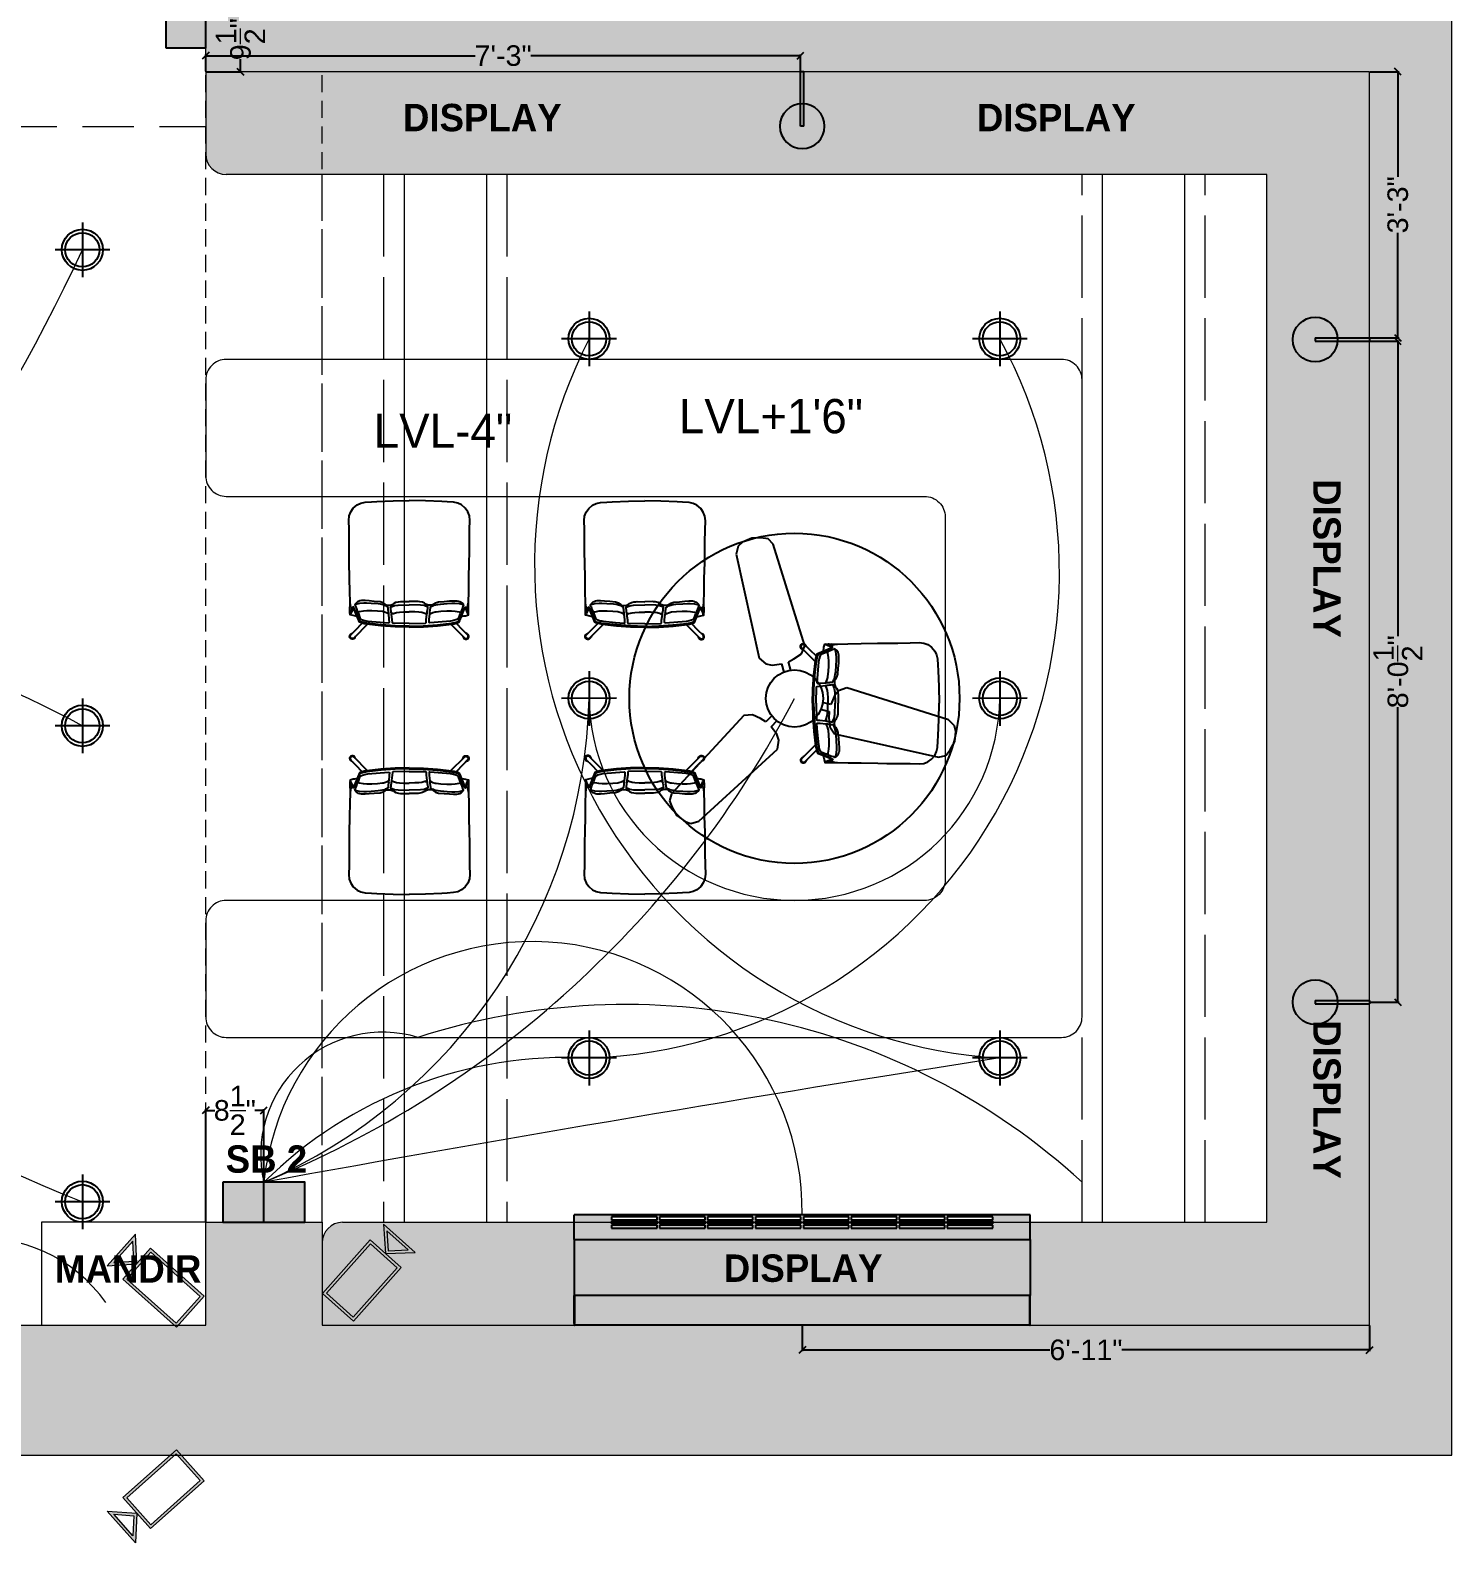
# Model space of a CAD drawing. Header units: inches. Extents: x -4677 to 18437, y -5264 to 2453.
# Drawn here: x 3049.4 to 3257, y -937.9 to -717.1 of the extents above; entities that cross this region are included whole.
import ezdxf

# ---------------------------------------------------------------- set-up
doc = ezdxf.new("R2010")
doc.units = ezdxf.units.IN
doc.linetypes.add('ACAD_ISO02W100', pattern=[15, 12, -3])
doc.linetypes.add('DASHED2', pattern=[0.375, 0.25, -0.125])
for name, color, linetype in [('Edges', 7, 'Continuous'), ('IEL-HATCH-002', 7, 'Continuous'), ('line_cad-block.com', 250, 'Continuous'), ('THIET-BI', 21, 'Continuous')]:
    doc.layers.add(name, color=color, linetype=linetype)
doc.layers.add('FURNI', color=140, linetype='Continuous', lineweight=18)
doc.layers.add('HATCH', color=251, linetype='Continuous', lineweight=0, transparency=0.75)
doc.styles.add('HEMI', font='stylu.ttf')
doc.styles.get("Standard").update_dxf_attribs({"font": 'arial.ttf'})
doc.dimstyles.get("Standard").update_dxf_attribs({"dimtxt": 3, "dimasz": 1, "dimexe": 0.18, "dimexo": 0.0625, "dimgap": 0.09, "dimtad": 0, "dimdec": 1, "dimzin": 0, "dimdsep": 46, "dimlunit": 4, "dimtxsty": 'Standard', "dimblk": 'OBLIQUE', "dimcen": 0.09, "dimclrd": 5, "dimclre": 5, "dimclrt": 5, "dimadec": 0, "dimazin": 0, "dimtfac": 1, "dimtdec": 1, "dimtofl": 0, "dimtmove": 0, "dimatfit": 3, "dimldrblk": 'OBLIQUE', "dimfxl": 1, "dimtolj": 1, "dimtzin": 0, "dimarcsym": 0})

# ---------------------------------------------------------------- blocks, each defined once
blk = doc.blocks.new('ger')
at = {"color": 5}
for p, q in [((6473.06, -970.68), (6473.07, -978.68)), ((6469.07, -974.68), (6477.07, -974.68))]:
    blk.add_line(p, q, dxfattribs=at)
for radius in [3, 2.5]:
    blk.add_circle((6473.07, -974.68), radius, dxfattribs=at)
blk = doc.blocks.new('A$C1C43440E')
at = {"layer": 'THIET-BI', "color": 18, "true_color": 0x000000}
for p, q in [((143.8, 581.1), (139.5, 564.2)), ((152.8, 589.3), (143.8, 581.1)), ((172.3, 598), (152.8, 589.3)), ((191.8, 598.2), (172.3, 598)), ((207, 596.1), (191.8, 598.2)), ((217.6, 585.2), (207, 596.1)), ((283.9, 371.8), (217.6, 585.2)), ((139.5, 564.2), (187.9, 346)), ((260.9, 344.5), (276.4, 355.5)), ((276.4, 355.5), (283.9, 371.8)), ((187.9, 346), (202.2, 334.1)), ((202.2, 334.1), (215.2, 331.5)), ((215.2, 331.5), (234.9, 334.1)), ((234.9, 334.1), (240, 316.6)), ((249.5, 338.4), (260.9, 344.5)), ((254.3, 320.4), (249.5, 338.4)), ((338, 249.3), (320.3, 253.6)), ((345.6, 267.6), (338, 249.3)), ((354.4, 277.5), (345.6, 267.6)), ((371.8, 284), (354.4, 277.5)), ((585, 216.8), (371.8, 284)), ((155.8, 226), (4.2, 61.9)), ((173.7, 227.6), (155.8, 226)), ((191, 219.7), (173.7, 227.6)), ((215.1, 226), (202, 212.9)), ((316.5, 239.3), (334.4, 234.5)), ((334.4, 234.5), (334, 221.5)), ((202, 212.9), (191, 219.7)), ((213, 202.4), (225.6, 215.5)), ((225.1, 186.7), (213, 202.4)), ((334, 221.5), (335.9, 202.6)), ((335.9, 202.6), (346.1, 188)), ((597.5, 204.6), (585, 216.8)), ((600.1, 192.8), (597.5, 204.6)), ((597.8, 171.5), (600.1, 192.8)), ((229.3, 174.1), (225.1, 186.7)), ((226.1, 155.7), (229.3, 174.1)), ((346.1, 188), (564.1, 138.7)), ((588.3, 154.5), (597.8, 171.5)), ((61.4, 4.7), (226.1, 155.7)), ((564.1, 138.7), (578.9, 142.4)), ((578.9, 142.4), (588.3, 154.5)), ((4.2, 61.9), (0, 47.2)), ((0, 47.2), (5.8, 33)), ((5.8, 33), (15.7, 16.3)), ((15.7, 16.3), (33.1, 3.7)), ((33.1, 3.7), (44.6, 0)), ((44.6, 0), (61.4, 4.7))]:
    blk.add_line(p, q, dxfattribs=at)
blk.add_circle((262, 261.9), 60, dxfattribs=at)
blk = doc.blocks.new('3r')
blk.add_circle((6568.27, -1060.41), 21)
at = {"layer": 'THIET-BI', "xscale": 0.06069589590044594, "yscale": 0.06069589590044594, "zscale": 0.06069589590044594}
blk.add_blockref('A$C1C43440E', (6552.37, -1076.31), dxfattribs=at)
blk = doc.blocks.new('LEADCHAIR Executive 2014')
at = {"layer": 'line_cad-block.com', "color": 252, "true_color": 0x939598}
for points in [[(-239.1, 253.9), (-240.7, 256.2), (-243.5, 261.1), (-245.6, 264.4), (-248.8, 266.8), (-252.6, 268), (-256.7, 268.1), (-260.5, 266.8), (-263.7, 264.5), (-266.1, 261.3), (-267.3, 257.4), (-267.1, 253), (-266, 249.6), (-263.7, 246.3), (-259.6, 243.9), (-254, 240.4)], [(-186.5, 201.1), (-247.6, 262.2), (-251.2, 264.6), (-253.3, 265.3), (-256.4, 265.2), (-258.6, 264.5), (-261.7, 262.4), (-263.7, 259.8), (-264.8, 257), (-264.4, 254.4), (-263.9, 251.3), (-262.1, 248.8), (-240.6, 227), (-210.7, 196.4)], [(0, 214.2), (-63.6, 212.7), (-127.1, 208.1), (-190.4, 200.6), (-201.5, 198.6), (-211.2, 196.2), (-218.8, 193.6), (-223.1, 191.2), (-226.8, 183.8), (-246.5, 135.2), (-248.6, 131.4), (-251.1, 130.4), (-252.7, 131.3), (-254.8, 136.2), (-259.1, 146.6), (-261.5, 152.5), (-264.8, 159.1)], [(0.2, 209.5), (-63.2, 207.5), (-126.5, 203), (-189.5, 196), (-196.2, 194.9), (-204.4, 193), (-210.2, 191.7), (-215.6, 190.3), (-220.4, 187.9), (-223, 184.5), (-226.5, 175.5), (-244.9, 132.9), (-250.6, 123.7), (-253, 124.7), (-263.2, 145.7)], [(-0.2, 209.5), (63.2, 207.5), (126.5, 203), (189.5, 196), (196.2, 194.9), (204.4, 193), (210.2, 191.7), (215.6, 190.3), (220.4, 187.9), (223, 184.5), (226.5, 175.5), (244.9, 132.9), (250.6, 123.7), (253, 124.7), (263.2, 145.7)], [(0, 214.2), (63.6, 212.7), (127.1, 208.1), (190.4, 200.6), (201.5, 198.6), (211.2, 196.2), (218.8, 193.6), (223.1, 191.2), (226.8, 183.8), (246.5, 135.2), (248.6, 131.4), (251.1, 130.4), (252.7, 131.3), (254.8, 136.2), (259.1, 146.6), (261.5, 152.5), (264.8, 159.1)], [(186.5, 201.1), (247.6, 262.2), (251.2, 264.6), (253.3, 265.3), (256.4, 265.2), (258.6, 264.5), (261.7, 262.4), (263.7, 259.8), (264.8, 257), (264.4, 254.4), (263.9, 251.3), (262.1, 248.8), (240.6, 227), (210.7, 196.4)], [(239.1, 253.9), (240.7, 256.2), (243.5, 261.1), (245.6, 264.4), (248.8, 266.8), (252.6, 268), (256.7, 268.1), (260.5, 266.8), (263.7, 264.5), (266.1, 261.3), (267.3, 257.4), (267.1, 253), (266, 249.6), (263.7, 246.3), (259.6, 243.9), (254, 240.4)], [(-264.8, 159.1), (-265.4, 159.2), (-265.6, 158.7), (-265.8, 149.5), (-266.1, 142.4), (-266.1, 138.9), (-265.5, 103.7)], [(-263.2, 145.7), (-263.9, 145.7), (-263.9, 145.7), (-264.8, 145), (-265.3, 143.5), (-266.1, 130.6)], [(-233.5, 166.4), (-245.4, 163.8), (-252.1, 162.5), (-265.3, 159.2)], [(-98.2, 152), (-95.7, 152), (-93.1, 152), (-91.9, 151.6), (-92.6, 146.7), (-93.1, 143.2), (-93.8, 137.8), (-94.3, 134.2), (-95.1, 129), (-95.8, 123.9), (-95.9, 123.1), (-101.7, 119.8), (-107.4, 117.8), (-111.2, 115.5), (-128.4, 111.7), (-139.6, 110.1), (-170.4, 107.7), (-191.7, 106.6), (-204, 106.6), (-223.7, 108.1), (-229.5, 109.3), (-241.4, 112.7), (-243.9, 113.6), (-240.7, 120.7), (-236.9, 131.9), (-232.9, 142.2), (-231.6, 145.7), (-228.5, 151.1)], [(-91.9, 194.6), (-89.7, 193.7), (-88.8, 192.3), (-89.5, 180.1), (-92.1, 154.9), (-99.5, 151.5), (-106.1, 148.5), (-116.1, 145.5), (-120.2, 144.6), (-142.3, 142.3), (-168, 141), (-190.1, 140.8), (-205.5, 141.9), (-224.1, 145.3), (-229.7, 146.2), (-229.9, 146.5), (-227.8, 153.1), (-221, 172.7), (-219.4, 175.5), (-217, 177.6), (-209.7, 180.7), (-199.2, 183.9), (-193, 185.1), (-185.7, 186.6), (-130.2, 191.7), (-111.3, 193.1), (-91.9, 194.6)], [(-71.4, 152.5), (-75.9, 152.7), (-78.7, 152.4), (-79.9, 152), (-80.5, 148.6), (-81.1, 143.8), (-82.2, 136.2), (-82.8, 130.2), (-83.8, 123.8), (-66.6, 117.1), (-50.4, 114.7), (0, 113.2)], [(0, 198.1), (-73.5, 196.6), (-74.4, 195.1), (-75.4, 193.4), (-76.1, 181.4), (-79.4, 156.4), (-78.4, 154.8), (-76.1, 154), (-70.7, 152.3), (-56.7, 148.1), (-43.6, 146.5), (-25.3, 145.8), (0.1, 145.8)], [(0, 198.1), (73.5, 196.6), (74.4, 195.1), (75.4, 193.4), (76.1, 181.4), (79.4, 156.4), (78.4, 154.8), (76.1, 154), (70.7, 152.3), (56.7, 148.1), (43.6, 146.5), (25.3, 145.8), (-0.1, 145.8)], [(71.4, 152.5), (75.9, 152.7), (78.7, 152.4), (79.9, 152), (80.5, 148.6), (81.1, 143.8), (82.2, 136.2), (82.8, 130.2), (83.8, 123.8), (66.6, 117.1), (50.4, 114.7), (0, 113.2)], [(91.9, 194.6), (89.7, 193.7), (88.8, 192.3), (89.5, 180.1), (92.1, 154.9), (99.5, 151.5), (106.1, 148.5), (116.1, 145.5), (120.2, 144.6), (142.3, 142.3), (168, 141), (190.1, 140.8), (205.5, 141.9), (224.1, 145.3), (229.7, 146.2), (229.9, 146.5), (227.8, 153.1), (221, 172.7), (219.4, 175.5), (217, 177.6), (209.7, 180.7), (199.2, 183.9), (193, 185.1), (185.7, 186.6), (130.2, 191.7), (111.3, 193.1), (91.9, 194.6)], [(98.2, 152), (95.7, 152), (93.1, 152), (91.9, 151.6), (92.6, 146.7), (93.1, 143.2), (93.8, 137.8), (94.3, 134.2), (95.1, 129), (95.8, 123.9), (95.9, 123.1), (101.7, 119.8), (107.4, 117.8), (111.2, 115.5), (128.4, 111.7), (139.6, 110.1), (170.4, 107.7), (191.7, 106.6), (204, 106.6), (223.7, 108.1), (229.5, 109.3), (241.4, 112.7), (243.9, 113.6), (240.7, 120.7), (236.9, 131.9), (232.9, 142.2), (231.6, 145.7), (228.5, 151.1)], [(233.5, 166.4), (245.4, 163.8), (252.1, 162.5), (265.3, 159.2)], [(263.2, 145.7), (263.9, 145.7), (263.9, 145.7), (264.8, 145), (265.3, 143.5), (266.1, 130.6)], [(264.8, 159.1), (265.4, 159.2), (265.6, 158.7), (265.8, 149.5), (266.1, 142.4), (266.1, 138.9), (265.5, 103.7)], [(-255.6, 130), (-260.2, 127.9), (-262, 121.4), (-263.4, 115.9), (-265.5, 102.2), (-266.6, 54.8), (-267.4, -4.7), (-269.1, -78), (-270, -119), (-270, -168.2), (-270.4, -224.5), (-271.8, -264.7), (-269.6, -284.7), (-262.6, -303.3), (-251.2, -319.6), (-234.1, -334.1), (-217.3, -342.1), (-198.7, -346.1), (-170, -348.1), (-146.1, -349.7), (-72.8, -352.8), (0, -354.2)], [(-95.9, 123.1), (-99.3, 118.8), (-107.3, 111.6), (-117.3, 105.1), (-130.9, 100.8), (-156.8, 98.4), (-179.9, 96.6), (-198.2, 95.3), (-214.2, 95.3), (-221.1, 96.7), (-227.1, 98.7), (-232.7, 101.3), (-236.5, 104.7), (-240.1, 108.3), (-242.4, 111.8), (-243, 113.1)], [(-102.3, 114.7), (-88.6, 115.2)], [(-88.6, 115.2), (-86.2, 115.2), (-81.4, 114.1), (-73.1, 111)], [(-83.8, 123.8), (-72.8, 110.3), (-68.2, 107.1), (-59.9, 102.6), (-48.2, 99.8), (-39.4, 98.7), (-33.8, 98.4), (0, 98.5)], [(255.6, 130), (260.2, 127.9), (262, 121.4), (263.4, 115.9), (265.5, 102.2), (266.6, 54.8), (267.4, -4.7), (269.1, -78), (270, -119), (270, -168.2), (270.4, -224.5), (271.8, -264.7), (269.6, -284.7), (262.6, -303.3), (251.2, -319.6), (234.1, -334.1), (217.3, -342.1), (198.7, -346.1), (170, -348.1), (146.1, -349.7), (72.8, -352.8), (0, -354.2)], [(83.8, 123.8), (72.8, 110.3), (68.2, 107.1), (59.9, 102.6), (48.2, 99.8), (39.4, 98.7), (33.8, 98.4), (0, 98.5)], [(88.6, 115.2), (86.2, 115.2), (81.4, 114.1), (73.1, 111)], [(102.3, 114.7), (88.6, 115.2)], [(95.9, 123.1), (99.3, 118.8), (107.3, 111.6), (117.3, 105.1), (130.9, 100.8), (156.8, 98.4), (179.9, 96.6), (198.2, 95.3), (214.2, 95.3), (221.1, 96.7), (227.1, 98.7), (232.7, 101.3), (236.5, 104.7), (240.1, 108.3), (242.4, 111.8), (243, 113.1)]]:
    blk.add_lwpolyline(points, dxfattribs=at)
blk = doc.blocks.new('WR')
at = {"layer": 'IEL-HATCH-002', "true_color": 0x58ba48, "transparency": 33554687}
h = blk.add_hatch(color=85, dxfattribs=at)
h.dxf.hatch_style = 1
h.paths.add_polyline_path([(6272.58, 1161.27), (6284.59, 1161.27), (6284.59, 1167.12), (6272.58, 1167.12)])
blk.add_lwpolyline([(6272.58, 1167.11), (6272.58, 1161.27), (6284.59, 1161.29), (6284.59, 1167.13)], close=True)
blk = doc.blocks.new('rst')
at = {"layer": 'HATCH', "true_color": 0xed1f24, "transparency": 33554687}
h = blk.add_hatch(color=240, dxfattribs=at)
h.dxf.hatch_style = 1
h.paths.add_polyline_path([(9145.23, 1295.53), (9130.09, 1295.53), (9137.67, 1288.17)])
h.paths.add_polyline_path([(9142.77, 1294.53), (9137.67, 1289.56), (9132.56, 1294.53)], flags=16)
h.paths.add_polyline_path([(9145.06, 1288.17), (9130.29, 1288.17), (9130.29, 1262.62), (9145.06, 1262.62)])
h.paths.add_polyline_path([(9144.06, 1287.17), (9144.06, 1263.62), (9131.29, 1263.62), (9131.29, 1287.17)], flags=16)
at = {"layer": 'FURNI', "color": 18, "true_color": 0x000000}
for points in [[(9145.23, 1295.53), (9130.09, 1295.53), (9137.67, 1288.17)], [(9142.77, 1294.53), (9132.56, 1294.53), (9137.67, 1289.56)], [(9130.29, 1288.17), (9145.06, 1288.17), (9145.06, 1262.62), (9130.29, 1262.62)], [(9131.29, 1287.17), (9144.06, 1287.17), (9144.06, 1263.62), (9131.29, 1263.62)]]:
    blk.add_lwpolyline(points, close=True, dxfattribs=at)
blk = doc.blocks.new('HT')
at = {"layer": 'IEL-HATCH-002', "true_color": 0xf7f281, "transparency": 33554687}
h = blk.add_hatch(color=51, dxfattribs=at)
h.dxf.hatch_style = 1
h.paths.add_polyline_path([(4618.55, 566.68, 0.962396), (4625.07, 566.43), (4621.82, 566.43), (4621.82, 566.93), (4625.07, 566.93, 0.962396)])
for p, q in [((4621.82, 566.93), (4629.77, 566.93)), ((4621.82, 566.93), (4621.82, 566.43)), ((4621.82, 566.43), (4629.77, 566.43)), ((4629.77, 566.93), (4629.77, 566.43))]:
    blk.add_line(p, q)
blk.add_circle((4621.82, 566.68), 3.27)
blk = doc.blocks.new('_Oblique')
at = {"color": 0, "linetype": 'ByBlock', "lineweight": -2}
blk.add_line((-0.5, -0.5), (0.5, 0.5), dxfattribs=at)
blk = doc.blocks.new('*D269')
at = {"color": 5, "lineweight": -2, "transparency": 16777216}
for p, q in [((2555.48, -1126.17), (2555.48, -1109.71)), ((2555.48, -1109.89), (2556.82, -1109.89)), ((2563.98, -1109.89), (2562.64, -1109.89)), ((2563.98, -1126.16), (2563.98, -1109.71))]:
    blk.add_line(p, q, dxfattribs=at)
at = {"layer": 'Defpoints', "color": 0, "transparency": 16777216}
for p in [(2563.98, -1109.89), (2555.48, -1126.24), (2563.98, -1126.23)]:
    blk.add_point(p, dxfattribs=at)
at = {"color": 5, "lineweight": -2, "transparency": 16777216, "rotation": 180}
blk.add_blockref('_Oblique', (2555.48, -1109.89), dxfattribs=at)
at = {"color": 5, "lineweight": -2, "transparency": 16777216}
blk.add_blockref('_Oblique', (2563.98, -1109.89), dxfattribs=at)
at = {"color": 5, "lineweight": 5, "transparency": 16777216, "insert": (2559.73, -1109.89), "char_height": 3, "attachment_point": 5}
blk.add_mtext('\\A1;8{\\H1x;\\S1/2;}"', dxfattribs=at)
blk = doc.blocks.new('*D245')
at = {"color": 5, "lineweight": -2, "transparency": 16777216}
for p, q in [((2555.53, -948.74), (2560.73, -948.74)), ((2560.55, -948.74), (2560.55, -950.58)), ((2555.54, -958.24), (2560.73, -958.24)), ((2560.55, -958.24), (2560.55, -956.39))]:
    blk.add_line(p, q, dxfattribs=at)
at = {"layer": 'Defpoints', "color": 0, "transparency": 16777216}
for p in [(2555.47, -948.74), (2555.48, -958.24), (2560.55, -958.24)]:
    blk.add_point(p, dxfattribs=at)
at = {"color": 5, "lineweight": -2, "transparency": 16777216}
for p, rotation in [((2560.55, -948.74), 90), ((2560.55, -958.24), 270)]:
    blk.add_blockref('_Oblique', p, dxfattribs=dict(at, rotation=rotation))
at = {"color": 5, "lineweight": 5, "transparency": 16777216, "insert": (2560.55, -953.49), "char_height": 3, "attachment_point": 5, "rotation": 90}
blk.add_mtext('\\A1;9{\\H1x;\\S1/2;}"', dxfattribs=at)
blk = doc.blocks.new('*D250')
at = {"color": 5, "lineweight": -2, "transparency": 16777216}
for p, q in [((2555.48, -958.17), (2555.48, -955.72)), ((2555.48, -955.9), (2594.85, -955.9)), ((2642.36, -955.9), (2602.98, -955.9)), ((2642.36, -958.17), (2642.36, -955.72))]:
    blk.add_line(p, q, dxfattribs=at)
at = {"layer": 'Defpoints', "color": 0, "transparency": 16777216}
for p in [(2642.36, -955.9), (2555.48, -958.24), (2642.36, -958.24)]:
    blk.add_point(p, dxfattribs=at)
at = {"color": 5, "lineweight": -2, "transparency": 16777216, "rotation": 180}
blk.add_blockref('_Oblique', (2555.48, -955.9), dxfattribs=at)
at = {"color": 5, "lineweight": -2, "transparency": 16777216}
blk.add_blockref('_Oblique', (2642.36, -955.9), dxfattribs=at)
at = {"color": 5, "lineweight": 5, "transparency": 16777216, "insert": (2598.92, -955.9), "char_height": 3, "attachment_point": 5}
blk.add_mtext('\\A1;7\'-3"', dxfattribs=at)
blk = doc.blocks.new('*D262')
at = {"color": 5, "lineweight": -2, "transparency": 16777216}
for p, q in [((2725.54, -958.24), (2729.78, -958.24)), ((2729.6, -958.24), (2729.6, -973.59)), ((2729.6, -997.1), (2729.6, -981.74)), ((2725.54, -997.1), (2729.78, -997.1))]:
    blk.add_line(p, q, dxfattribs=at)
at = {"layer": 'Defpoints', "color": 0, "transparency": 16777216}
for p in [(2725.48, -958.24), (2725.48, -997.1), (2729.6, -997.1)]:
    blk.add_point(p, dxfattribs=at)
at = {"color": 5, "lineweight": -2, "transparency": 16777216}
for p, rotation in [((2729.6, -958.24), 90), ((2729.6, -997.1), 270)]:
    blk.add_blockref('_Oblique', p, dxfattribs=dict(at, rotation=rotation))
at = {"color": 5, "lineweight": 5, "transparency": 16777216, "insert": (2729.6, -977.67), "char_height": 3, "attachment_point": 5, "rotation": 90}
blk.add_mtext('\\A1;3\'-3"', dxfattribs=at)
blk = doc.blocks.new('*D263')
at = {"color": 5, "lineweight": -2, "transparency": 16777216}
for p, q in [((2725.54, -997.6), (2729.78, -997.6)), ((2729.6, -997.6), (2729.6, -1040.67)), ((2729.6, -1094.09), (2729.6, -1051.02)), ((2725.54, -1094.09), (2729.78, -1094.09))]:
    blk.add_line(p, q, dxfattribs=at)
at = {"layer": 'Defpoints', "color": 0, "transparency": 16777216}
for p in [(2725.48, -997.6), (2725.48, -1094.09), (2729.6, -1094.09)]:
    blk.add_point(p, dxfattribs=at)
at = {"color": 5, "lineweight": -2, "transparency": 16777216}
for p, rotation in [((2729.6, -997.6), 90), ((2729.6, -1094.09), 270)]:
    blk.add_blockref('_Oblique', p, dxfattribs=dict(at, rotation=rotation))
at = {"color": 5, "lineweight": 5, "transparency": 16777216, "insert": (2729.6, -1045.85), "char_height": 3, "attachment_point": 5, "rotation": 90}
blk.add_mtext('\\A1;8\'-0{\\H1x;\\S1/2;}"', dxfattribs=at)
blk = doc.blocks.new('*D264')
at = {"color": 5, "lineweight": -2, "transparency": 16777216}
for p, q in [((2642.61, -1141.3), (2642.61, -1145.06)), ((2725.48, -1141.3), (2725.48, -1145.06)), ((2642.61, -1144.88), (2678.79, -1144.88)), ((2725.48, -1144.88), (2689.29, -1144.88))]:
    blk.add_line(p, q, dxfattribs=at)
at = {"layer": 'Defpoints', "color": 0, "transparency": 16777216}
for p in [(2642.61, -1141.24), (2725.48, -1141.24), (2725.48, -1144.88)]:
    blk.add_point(p, dxfattribs=at)
at = {"color": 5, "lineweight": -2, "transparency": 16777216, "rotation": 180}
blk.add_blockref('_Oblique', (2642.61, -1144.88), dxfattribs=at)
at = {"color": 5, "lineweight": -2, "transparency": 16777216}
blk.add_blockref('_Oblique', (2725.48, -1144.88), dxfattribs=at)
at = {"color": 5, "lineweight": 5, "transparency": 16777216, "insert": (2684.04, -1144.88), "char_height": 3, "attachment_point": 5}
blk.add_mtext('\\A1;6\'-11"', dxfattribs=at)
blk = doc.blocks.new('DRYG')
at = {"layer": 'Edges', "color": 18, "true_color": 0x000000}
for p, q in [((8077.83, 1479.53), (8077.83, 1479.56)), ((8077.83, 1479.56), (8078.02, 1479.56)), ((8077.83, 1479.53), (8077.83, 1421.72)), ((8077.83, 1479.53), (8078.02, 1479.53)), ((8078.02, 1479.56), (8078.02, 1479.53)), ((8078.02, 1479.56), (8081.6, 1479.56)), ((8078.02, 1479.53), (8081.6, 1479.53)), ((8088.69, 1479.56), (8081.6, 1479.56)), ((8081.6, 1479.56), (8081.6, 1479.53)), ((8081.6, 1479.53), (8081.6, 1421.72)), ((8088.69, 1479.56), (8091.83, 1479.56)), ((8088.69, 1421.69), (8088.69, 1479.56)), ((8091.83, 1479.56), (8091.83, 1421.69)), ((8090.14, 1474.81), (8090.51, 1474.81)), ((8090.14, 1469.03), (8090.14, 1474.81)), ((8090.51, 1474.81), (8090.51, 1469.03)), ((8090.66, 1474.81), (8091.04, 1474.81)), ((8090.66, 1469.03), (8090.66, 1474.81)), ((8091.04, 1474.81), (8091.04, 1469.03)), ((8091.19, 1474.81), (8091.57, 1474.81)), ((8091.19, 1469.03), (8091.19, 1474.81)), ((8091.57, 1474.81), (8091.57, 1469.03)), ((8090.51, 1469.03), (8090.14, 1469.03)), ((8090.14, 1468.72), (8090.51, 1468.72)), ((8090.14, 1462.95), (8090.14, 1468.72)), ((8090.51, 1468.72), (8090.51, 1462.95)), ((8091.04, 1469.03), (8090.66, 1469.03)), ((8090.66, 1468.72), (8091.04, 1468.72)), ((8090.66, 1462.95), (8090.66, 1468.72)), ((8091.04, 1468.72), (8091.04, 1462.95)), ((8091.57, 1469.03), (8091.19, 1469.03)), ((8091.19, 1468.72), (8091.57, 1468.72)), ((8091.19, 1462.95), (8091.19, 1468.72)), ((8091.57, 1468.72), (8091.57, 1462.95)), ((8090.51, 1462.95), (8090.14, 1462.95)), ((8090.14, 1462.64), (8090.51, 1462.64)), ((8090.14, 1456.86), (8090.14, 1462.64)), ((8090.51, 1462.64), (8090.51, 1456.86)), ((8091.04, 1462.95), (8090.66, 1462.95)), ((8090.66, 1462.64), (8091.04, 1462.64)), ((8090.66, 1456.86), (8090.66, 1462.64)), ((8091.04, 1462.64), (8091.04, 1456.86)), ((8091.57, 1462.95), (8091.19, 1462.95)), ((8091.19, 1462.64), (8091.57, 1462.64)), ((8091.19, 1456.86), (8091.19, 1462.64)), ((8091.57, 1462.64), (8091.57, 1456.86)), ((8090.51, 1456.86), (8090.14, 1456.86)), ((8090.14, 1456.55), (8090.51, 1456.55)), ((8090.14, 1450.78), (8090.14, 1456.55)), ((8090.51, 1456.55), (8090.51, 1450.78)), ((8091.04, 1456.86), (8090.66, 1456.86)), ((8090.66, 1456.55), (8091.04, 1456.55)), ((8090.66, 1450.78), (8090.66, 1456.55)), ((8091.04, 1456.55), (8091.04, 1450.78)), ((8091.57, 1456.86), (8091.19, 1456.86)), ((8091.19, 1456.55), (8091.57, 1456.55)), ((8091.19, 1450.78), (8091.19, 1456.55)), ((8091.57, 1456.55), (8091.57, 1450.78)), ((8090.51, 1450.78), (8090.14, 1450.78)), ((8091.04, 1450.78), (8090.66, 1450.78)), ((8091.57, 1450.78), (8091.19, 1450.78)), ((8090.14, 1450.47), (8090.51, 1450.47)), ((8090.14, 1444.69), (8090.14, 1450.47)), ((8090.51, 1450.47), (8090.51, 1444.69)), ((8090.66, 1450.47), (8091.04, 1450.47)), ((8090.66, 1444.69), (8090.66, 1450.47)), ((8091.04, 1450.47), (8091.04, 1444.69)), ((8091.19, 1450.47), (8091.57, 1450.47)), ((8091.19, 1444.69), (8091.19, 1450.47)), ((8091.57, 1450.47), (8091.57, 1444.69)), ((8090.51, 1444.69), (8090.14, 1444.69)), ((8090.14, 1444.38), (8090.51, 1444.38)), ((8090.14, 1438.61), (8090.14, 1444.38)), ((8090.51, 1444.38), (8090.51, 1438.61)), ((8091.04, 1444.69), (8090.66, 1444.69)), ((8090.66, 1444.38), (8091.04, 1444.38)), ((8090.66, 1438.61), (8090.66, 1444.38)), ((8091.04, 1444.38), (8091.04, 1438.61)), ((8091.57, 1444.69), (8091.19, 1444.69)), ((8091.19, 1444.38), (8091.57, 1444.38)), ((8091.19, 1438.61), (8091.19, 1444.38)), ((8091.57, 1444.38), (8091.57, 1438.61)), ((8090.51, 1438.61), (8090.14, 1438.61)), ((8090.14, 1438.3), (8090.51, 1438.3)), ((8090.14, 1432.53), (8090.14, 1438.3)), ((8090.51, 1438.3), (8090.51, 1432.53)), ((8091.04, 1438.61), (8090.66, 1438.61)), ((8090.66, 1438.3), (8091.04, 1438.3)), ((8090.66, 1432.53), (8090.66, 1438.3)), ((8091.04, 1438.3), (8091.04, 1432.53)), ((8091.57, 1438.61), (8091.19, 1438.61)), ((8091.19, 1438.3), (8091.57, 1438.3)), ((8091.19, 1432.53), (8091.19, 1438.3)), ((8091.57, 1438.3), (8091.57, 1432.53)), ((8090.51, 1432.53), (8090.14, 1432.53)), ((8090.14, 1432.21), (8090.51, 1432.21)), ((8090.14, 1426.44), (8090.14, 1432.21)), ((8090.51, 1432.21), (8090.51, 1426.44)), ((8091.04, 1432.53), (8090.66, 1432.53)), ((8090.66, 1432.21), (8091.04, 1432.21)), ((8090.66, 1426.44), (8090.66, 1432.21)), ((8091.04, 1432.21), (8091.04, 1426.44)), ((8091.57, 1432.53), (8091.19, 1432.53)), ((8091.19, 1432.21), (8091.57, 1432.21)), ((8091.19, 1426.44), (8091.19, 1432.21)), ((8091.57, 1432.21), (8091.57, 1426.44)), ((8090.51, 1426.44), (8090.14, 1426.44)), ((8091.04, 1426.44), (8090.66, 1426.44)), ((8091.57, 1426.44), (8091.19, 1426.44)), ((8077.83, 1421.69), (8077.83, 1421.72)), ((8077.83, 1421.72), (8078.02, 1421.72)), ((8078.02, 1421.69), (8077.83, 1421.69)), ((8078.02, 1421.72), (8078.02, 1421.69)), ((8081.6, 1421.72), (8078.02, 1421.72)), ((8078.02, 1421.69), (8081.6, 1421.69)), ((8081.6, 1421.72), (8081.6, 1421.69)), ((8088.69, 1421.69), (8081.6, 1421.69)), ((8088.69, 1421.69), (8091.83, 1421.69))]:
    blk.add_line(p, q, dxfattribs=at)
at = {"layer": 'FURNI', "color": 18, "true_color": 0x000000}
blk.add_line((8077.83, 1421.69), (8091.83, 1421.69), dxfattribs=at)
blk = doc.blocks.new('E4RG')
at = {"layer": 'IEL-HATCH-002', "transparency": 33554687}
h = blk.add_hatch(color=256, dxfattribs=at)
h.dxf.hatch_style = 1
h.set_gradient(color1=(255, 255, 255), color2=(147, 149, 152), name='CYLINDER')
h.paths.add_polyline_path([(4585.01, 653.22), (4585, 653.22), (4554.41, 653.22), (4554.41, 649.47), (4585.01, 649.47)])
h.paths.add_polyline_path([(4585, 655.12), (4585, 655.21), (4554.42, 655.21), (4554.42, 655.12), (4554.42, 653.22), (4585, 653.22)])
h.paths.add_polyline_path([(4585.01, 649.47), (4554.41, 649.47), (4554.41, 647.81), (4585.01, 647.81)])
h.paths.add_polyline_path([(4556.92, 648.71), (4559.97, 648.71), (4559.97, 648.51), (4556.92, 648.51)], flags=16)
h.paths.add_polyline_path([(4556.92, 648.43), (4559.97, 648.43), (4559.97, 648.23), (4556.92, 648.23)], flags=16)
h.paths.add_polyline_path([(4556.92, 648.15), (4559.97, 648.15), (4559.97, 647.95), (4556.92, 647.95)], flags=16)
h.paths.add_polyline_path([(4560.14, 648.71), (4563.19, 648.71), (4563.19, 648.51), (4560.14, 648.51)], flags=16)
h.paths.add_polyline_path([(4560.14, 648.43), (4563.19, 648.43), (4563.19, 648.23), (4560.14, 648.23)], flags=16)
h.paths.add_polyline_path([(4560.14, 648.15), (4563.19, 648.15), (4563.19, 647.95), (4560.14, 647.95)], flags=16)
h.paths.add_polyline_path([(4563.36, 648.71), (4566.41, 648.71), (4566.41, 648.51), (4563.36, 648.51)], flags=16)
h.paths.add_polyline_path([(4563.36, 648.43), (4566.41, 648.43), (4566.41, 648.23), (4563.36, 648.23)], flags=16)
h.paths.add_polyline_path([(4563.36, 648.15), (4566.41, 648.15), (4566.41, 647.95), (4563.36, 647.95)], flags=16)
h.paths.add_polyline_path([(4566.57, 648.71), (4569.63, 648.71), (4569.63, 648.51), (4566.57, 648.51)], flags=16)
h.paths.add_polyline_path([(4566.57, 648.43), (4569.63, 648.43), (4569.63, 648.23), (4566.57, 648.23)], flags=16)
h.paths.add_polyline_path([(4566.57, 648.15), (4569.63, 648.15), (4569.63, 647.95), (4566.57, 647.95)], flags=16)
h.paths.add_polyline_path([(4569.79, 648.71), (4572.85, 648.71), (4572.85, 648.51), (4569.79, 648.51)], flags=16)
h.paths.add_polyline_path([(4569.79, 648.43), (4572.85, 648.43), (4572.85, 648.23), (4569.79, 648.23)], flags=16)
h.paths.add_polyline_path([(4569.79, 648.15), (4572.85, 648.15), (4572.85, 647.95), (4569.79, 647.95)], flags=16)
h.paths.add_polyline_path([(4573.01, 648.71), (4576.06, 648.71), (4576.06, 648.51), (4573.01, 648.51)], flags=16)
h.paths.add_polyline_path([(4573.01, 648.43), (4576.06, 648.43), (4576.06, 648.23), (4573.01, 648.23)], flags=16)
h.paths.add_polyline_path([(4573.01, 648.15), (4576.06, 648.15), (4576.06, 647.95), (4573.01, 647.95)], flags=16)
h.paths.add_polyline_path([(4576.23, 648.71), (4579.28, 648.71), (4579.28, 648.51), (4576.23, 648.51)], flags=16)
h.paths.add_polyline_path([(4576.23, 648.43), (4579.28, 648.43), (4579.28, 648.23), (4576.23, 648.23)], flags=16)
h.paths.add_polyline_path([(4576.23, 648.15), (4579.28, 648.15), (4579.28, 647.95), (4576.23, 647.95)], flags=16)
h.paths.add_polyline_path([(4579.45, 648.71), (4582.5, 648.71), (4582.5, 648.51), (4579.45, 648.51)], flags=16)
h.paths.add_polyline_path([(4579.45, 648.43), (4582.5, 648.43), (4582.5, 648.23), (4579.45, 648.23)], flags=16)
h.paths.add_polyline_path([(4579.45, 648.15), (4582.5, 648.15), (4582.5, 647.95), (4579.45, 647.95)], flags=16)
at = {"layer": 'FURNI', "color": 18, "true_color": 0x000000, "xscale": -0.5288462308038518, "yscale": 0.5288462308038518, "zscale": 0.5288462308038518, "rotation": 90}
blk.add_blockref('DRYG', (5336.87, 4927.15), dxfattribs=at)
blk = doc.blocks.new('SRG')
at = {"layer": 'IEL-HATCH-002', "lineweight": 5, "true_color": 0x939598, "transparency": 33554687}
h = blk.add_hatch(color=252, dxfattribs=at)
h.dxf.hatch_style = 1
h.paths.add_polyline_path([(2296.48, -1034.24), (2296.48, -1016.24), (2281.48, -1016.24), (2281.48, -1150.24), (2269.48, -1150.24), (2132.48, -1150.24), (2132.48, -965.24), (2144.48, -965.24), (2199.48, -965.24), (2199.48, -948.24), (2133.48, -948.24), (2133.48, -878.24), (2190.48, -878.24), (2201.48, -878.24), (2201.48, -856.24), (2133.48, -856.24), (2133.48, -680.24), (2241.48, -680.24), (2241.48, -668.24), (2120.48, -668.24), (2120.48, -1162.24), (2296.48, -1162.24), (2296.48, -1159.24)])
h.paths.add_polyline_path([(2714.48, -668.24), (2287.48, -668.24), (2287.48, -680.24), (2406.48, -680.24), (2406.48, -692.24), (2406.48, -695.24), (2423.48, -695.24), (2423.48, -680.24), (2702.48, -680.24), (2702.48, -800.24), (2690.48, -800.24), (2666.48, -800.24), (2666.48, -817.24), (2700.48, -817.24), (2700.48, -935.24), (2581.48, -935.24), (2581.48, -817.24), (2616.48, -817.24), (2616.48, -800.24), (2562.48, -800.24), (2562.48, -939.24), (2555.48, -939.24), (2555.48, -958.24), (2725.48, -958.24), (2725.48, -1141.24), (2572.48, -1141.24), (2572.48, -1129.24), (2572.48, -1126.24), (2555.48, -1126.24), (2555.48, -1141.24), (2531.48, -1141.24), (2473.48, -1141.24), (2473.48, -1160.24), (2737.48, -1160.24), (2737.48, -946.24), (2714.48, -946.24)])
h.paths.add_polyline_path([(2447.48, -949.24), (2423.48, -949.24), (2423.48, -934.24), (2406.48, -934.24), (2406.48, -949.24), (2372.48, -949.24), (2256.48, -949.24), (2256.48, -966.24), (2281.48, -966.24), (2281.48, -971.24), (2296.48, -971.24), (2296.48, -966.24), (2372.48, -966.24), (2447.48, -966.24)])
h.paths.add_polyline_path([(2387.48, -1031.24), (2296.48, -1031.24), (2296.48, -1034.24), (2387.48, -1034.24)], flags=17)
h.paths.add_polyline_path([(2387.48, -966.24), (2384.48, -966.24), (2384.48, -1031.24), (2387.48, -1031.24)], flags=17)
at = {"layer": 'IEL-HATCH-002', "lineweight": 5, "true_color": 0xc6a88b, "transparency": 33554687}
h = blk.add_hatch(color=43, dxfattribs=at)
h.dxf.hatch_style = 1
h.paths.add_polyline_path([(2725.48, -958.24), (2555.48, -958.24), (2555.48, -970.24, 0.414214), (2558.48, -973.24), (2710.48, -973.24), (2710.48, -1126.24), (2575.48, -1126.24, 0.414214), (2572.48, -1129.24), (2572.48, -1141.24), (2725.48, -1141.24)])
h.paths.add_polyline_path([(2358.48, -1037.24, 0.414214), (2355.48, -1034.24), (2343.48, -1034.24), (2343.48, -1050.24), (2343.48, -1141.24), (2355.48, -1141.24, 0.414214), (2358.48, -1138.24)])
h.paths.add_polyline_path([(2562.48, -800.24), (2550.48, -800.24, 0.414214), (2547.48, -803.24), (2547.48, -936.24, 0.414214), (2550.48, -939.24), (2562.48, -939.24)])
h.paths.add_polyline_path([(2702.48, -680.24), (2423.48, -680.24), (2423.48, -692.24, 0.414214), (2426.48, -695.24), (2687.48, -695.24), (2687.48, -797.24, 0.414214), (2690.48, -800.24), (2702.48, -800.24)])
h.paths.add_polyline_path([(2406.48, -680.24), (2287.48, -680.24), (2287.48, -692.24, 0.414214), (2290.48, -695.24), (2403.48, -695.24, 0.414214), (2406.48, -692.24)])
h.paths.add_polyline_path([(2241.48, -680.24), (2133.48, -680.24), (2133.48, -695.24), (2133.48, -856.24), (2145.48, -856.24, 0.414214), (2148.48, -853.24), (2148.48, -695.24), (2238.48, -695.24, 0.414214), (2241.48, -692.24)])
h.paths.add_polyline_path([(2147.48, -968.24, 0.414214), (2144.48, -965.24), (2132.48, -965.24), (2132.48, -1150.24), (2144.48, -1150.24, 0.414214), (2147.48, -1147.24)])
h.paths.add_polyline_path([(2281.48, -1016.24), (2269.48, -1016.24, 0.414214), (2266.48, -1019.24), (2266.48, -1147.24, 0.414214), (2269.48, -1150.24), (2281.48, -1150.24)])
h.paths.add_polyline_path([(2406.48, -934.24), (2259.48, -934.24, 0.414214), (2256.48, -937.24), (2256.48, -949.24), (2372.48, -949.24), (2406.48, -949.24)])
h.paths.add_polyline_path([(2447.48, -937.24, 0.414214), (2444.48, -934.24), (2423.48, -934.24), (2423.48, -949.24), (2447.48, -949.24)])
at = {"lineweight": 5}
for p, q in [((2555.48, -958.24), (2555.48, -939.24)), ((2737.48, -1160.24), (2737.48, -946.24)), ((2725.48, -958.24), (2555.48, -958.24)), ((2555.48, -958.24), (2555.48, -970.24)), ((2725.48, -1141.24), (2725.48, -958.24)), ((2710.48, -973.24), (2558.48, -973.24)), ((2710.48, -1126.24), (2710.48, -973.24)), ((2555.48, -1141.24), (2555.48, -1126.24)), ((2555.48, -1126.24), (2572.48, -1126.24)), ((2572.48, -1126.24), (2572.48, -1141.24)), ((2575.48, -1126.24), (2710.48, -1126.24)), ((2572.48, -1129.24), (2572.48, -1141.24)), ((2473.48, -1141.24), (2555.48, -1141.24)), ((2572.48, -1141.24), (2725.48, -1141.24)), ((2473.48, -1160.24), (2737.48, -1160.24))]:
    blk.add_line(p, q, dxfattribs=at)
at = {"color": 240, "linetype": 'DASHED2', "lineweight": 5, "ltscale": 10, "true_color": 0xed1f24}
for p, q in [((2555.48, -1126.24), (2555.48, -958.24)), ((2572.48, -1126.24), (2572.48, -958.24))]:
    blk.add_line(p, q, dxfattribs=at)
at = {"lineweight": 5}
blk.add_lwpolyline([(2558.48, -1099.24), (2680.48, -1099.24, 0.414214), (2683.48, -1096.24), (2683.48, -1003.24, 0.414214), (2680.48, -1000.24), (2558.48, -1000.24, 0.414214), (2555.48, -1003.24), (2555.48, -1017.24, 0.414214), (2558.48, -1020.24), (2660.48, -1020.24, -0.414214), (2663.48, -1023.24), (2663.48, -1076.24, -0.414214), (2660.48, -1079.24), (2558.48, -1079.24, 0.414214), (2555.48, -1082.24), (2555.48, -1096.24, 0.414214)], format="xyb", close=True, dxfattribs=at)
blk.add_lwpolyline([(2555.48, -1126.24), (2531.48, -1126.24), (2531.48, -1141.24), (2555.48, -1141.24)], close=True, dxfattribs=at)
for centre, start, end in [((2558.48, -970.24), 180, 270), ((2575.48, -1129.24), 90, 180)]:
    blk.add_arc(centre, 3, start, end, dxfattribs=at)
at = {"lineweight": 5, "rotation": 90}
blk.add_blockref('WR', (3716.75, -7227.32), dxfattribs=at)
at = {"lineweight": 5, "xscale": -1, "rotation": 270}
blk.add_blockref('HT', (2075.93, -5588.01), dxfattribs=at)
at = {"lineweight": 5}
for name, p in [('HT', (-1904.29, -1564.03)), ('HT', (-1904.29, -1660.77)), ('WR', (-3714.61, -2287.5))]:
    blk.add_blockref(name, p, dxfattribs=at)
at = {"color": 18, "lineweight": 5, "true_color": 0x000000, "yscale": 0.03255662233685245, "zscale": 0.03255662233685245}
for p, xscale, rotation in [((2585.21, -1032.37), -0.03255662233685245, 179.9645304322863), ((2619.6, -1032.41), -0.03255662233685245, 179.9645304322863), ((2651.08, -1050.45), 0.03255662233685245, 90.03546956771375), ((2585.21, -1066.84), 0.03255662233685245, 0.0354695677137458), ((2619.6, -1066.8), 0.03255662233685245, 0.0354695677137458)]:
    blk.add_blockref('LEADCHAIR Executive 2014', p, dxfattribs=dict(at, xscale=xscale, rotation=rotation))
at = {"lineweight": 5, "xscale": 2.176228681572631, "yscale": 2.176228681572631, "zscale": 2.176228681572631, "rotation": 180}
blk.add_blockref('E4RG', (12587.34, 284.66), dxfattribs=at)
at = {"layer": 'FURNI', "color": 18, "lineweight": 5, "true_color": 0x000000, "yscale": 0.4104251043825756, "zscale": 0.4104251043825756}
for p, xscale, rotation in [((443.62, -4283.01), 0.4104251043825756, 48.26912548554838), ((-568.95, 970.97), 0.4104251043825756, 318.2691254855484), ((443.62, 1982.01), -0.4104251043825756, 131.7308745144516)]:
    blk.add_blockref('rst', p, dxfattribs=dict(at, xscale=xscale, rotation=rotation))
at = {"color": 177, "lineweight": 5, "true_color": 0x293189, "char_height": 4, "attachment_point": 1, "style": 'HEMI'}
for s, insert, width, rotation in [('{\\fStylus BT|b1|i0|c0|p34;DISPLAY}', (2584.29, -962.93), 27.8346, 359.9906), ('{\\fStylus BT|b1|i0|c0|p34;DISPLAY}', (2668.12, -962.93), 27.8346, 359.9906), ('{\\fStylus BT|b1|i0|c0|p34;DISPLAY}', (2721.26, -1017.72), 27.8346, 269.9906), ('{\\fStylus BT|b1|i0|c0|p34;DISPLAY}', (2721.26, -1096.71), 27.8346, 269.9906), ('{\\fStylus BT|b1|i0|c0|p34;MANDIR}', (2533.46, -1131.05), 23.5849, 359.9906), ('{\\fStylus BT|b1|i0|c0|p34;DISPLAY}', (2631.14, -1130.93), 27.8346, 359.9906)]:
    blk.add_mtext(s, dxfattribs=dict(at, insert=insert, width=width, rotation=rotation))
at = {"color": 240, "lineweight": 5, "true_color": 0xed1f24, "insert": (2558.4, -1115), "char_height": 4, "attachment_point": 1, "rotation": 359.9906, "style": 'HEMI'}
blk.add_mtext('{\\fStylus BT|b1|i0|c0|p34;SB 2}', dxfattribs=at)
at = {"lineweight": 5}
for base, p1, p2, picture, middle in [((2560.55, -958.24), (2555.47, -948.74), (2555.48, -958.24), '*D245', (2560.55, -953.49)), ((2729.6, -997.1), (2725.48, -958.24), (2725.48, -997.1), '*D262', (2729.6, -977.67))]:
    dim = blk.add_linear_dim(base=base, p1=p1, p2=p2, angle=90, dimstyle='Standard', dxfattribs=at)
    dim.commit()
    dim.dimension.update_dxf_attribs({"geometry": picture, "text_midpoint": middle})
for base, p1, p2, picture, middle in [((2642.36, -955.9), (2555.48, -958.24), (2642.36, -958.24), '*D250', (2598.92, -955.9)), ((2563.98, -1109.89), (2555.48, -1126.24), (2563.98, -1126.23), '*D269', (2559.73, -1109.89)), ((2725.48, -1144.88), (2642.61, -1141.24), (2725.48, -1141.24), '*D264', (2684.04, -1144.88))]:
    dim = blk.add_linear_dim(base=base, p1=p1, p2=p2, dimstyle='Standard', dxfattribs=at)
    dim.commit()
    dim.dimension.update_dxf_attribs({"geometry": picture, "text_midpoint": middle})
dim = blk.add_linear_dim(base=(2729.6, -1094.09), p1=(2725.48, -997.6), p2=(2725.48, -1094.09), angle=90, dimstyle='Standard', override={"dimtmove": 1}, dxfattribs=at)
dim.commit()
dim.dimension.update_dxf_attribs({"geometry": '*D263', "text_midpoint": (2729.6, -1045.85)})

msp = doc.modelspace()

# ---------------------------------------------------------------- linework, layer by layer
at = {"color": 241, "linetype": 'DASHED2', "lineweight": 5, "ltscale": 30, "true_color": 0xf7abae}
for p, q in [((2967.01, -731.11), (3075.01, -731.11)), ((3092.01, -891.11), (3092.01, -738.11))]:
    msp.add_line(p, q, dxfattribs=at)
at = {"color": 5, "linetype": 'ACAD_ISO02W100', "lineweight": 5}
for points in [[(3101.01, -738.11), (3101.01, -891.11)], [(3119.01, -738.11), (3119.01, -891.11)], [(3203.01, -891.11), (3203.01, -738.11)], [(3221.01, -891.11), (3221.01, -738.11)]]:
    msp.add_lwpolyline(points, dxfattribs=at)
at = {"lineweight": 5}
for points in [[(3104.01, -738.11), (3104.01, -891.11)], [(3116.01, -738.11), (3116.01, -891.11)], [(3206.01, -891.11), (3206.01, -738.11)], [(3218.01, -891.11), (3218.01, -738.11)]]:
    msp.add_lwpolyline(points, dxfattribs=at)
at = {"color": 114, "lineweight": 5, "true_color": 0x139b48}
for points in [[(2888.26, -900.26, -0.060982), (2925.01, -888.11, 0.161407), (3057.01, -749.11)], [(2888.26, -900.26, 0.103924), (2925.01, -818.61, -0.256669), (3057.01, -818.61)], [(3203.01, -885.26, 0.27034), (3106.01, -864.11, 0.576772), (3083.51, -885.26)]]:
    msp.add_lwpolyline(points, format="xyb", dxfattribs=at)
for centre, radius, start, end in [((3140.34, -676.8), 227.14, 198.5622, 248.4785), ((3195.21, -795.07), 72.16, 152.8226, 266.6671), ((3128.71, -796.15), 71, 271.8621, 28.6482), ((3051.87, -812.69), 79.17, 293.5624, 358.6111), ((3025.89, -744.22), 152.36, 292.2233, 332.4838), ((3161.01, -814.1), 30, 180.9629, 359.0371), ((3122.71, -889.55), 39.43, 359.3587, 173.7485), ((3127.91, -930.22), 63.19, 87.1881, 134.6406), ((3865.76, -5190.45), 4375.68, 98.87059, 100.29817), ((3041.97, -916.11), 22.77, 35.7461, 153.9355)]:
    msp.add_arc(centre, radius, start, end, dxfattribs=at)

# ---------------------------------------------------------------- block references
msp.add_blockref('SRG', (519.54, 235.13))
at = {"lineweight": 5, "rotation": 270}
for p in [(4031.69, 5723.96), (4105.69, 5710.96), (4165.69, 5710.96), (4105.69, 5658.46), (4165.69, 5658.46), (4031.69, 5654.46), (4105.69, 5605.96), (4165.69, 5605.96), (4031.69, 5584.96)]:
    msp.add_blockref('ger', p, dxfattribs=at)
at = {"lineweight": 5, "xscale": 1.148072892593797, "yscale": 1.148072892593797, "zscale": 1.148072892593797}
msp.add_blockref('3r', (-4379.84, 402.82), dxfattribs=at)

# ---------------------------------------------------------------- texts
at = {"lineweight": 5, "char_height": 5, "width": 57.0108, "attachment_point": 1, "rotation": 359.9906, "style": 'HEMI'}
for s, insert in [('LVL+1\'6"', (3144.13, -770.89)), ('\\pxt3;LVL-4"', (3099.56, -773.02))]:
    msp.add_mtext(s, dxfattribs=dict(at, insert=insert))

doc.saveas('drawing.dxf')
